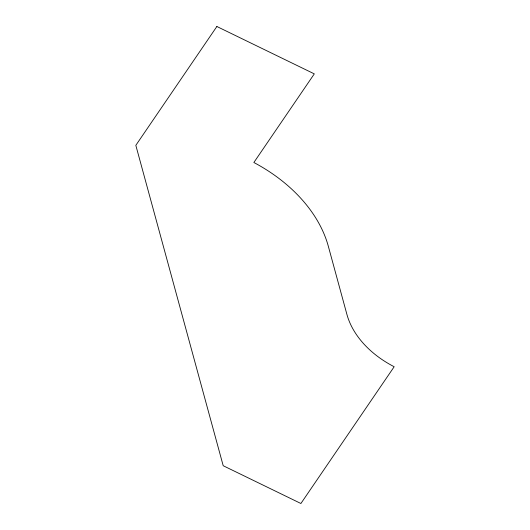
<?xml version="1.0" encoding="UTF-8"?>
<svg xmlns="http://www.w3.org/2000/svg" width="530" height="530" viewBox="0 0 530 530"><rect width="100%" height="100%" fill="white"/><g stroke="black" fill="none" stroke-linecap="round" stroke-linejoin="round"><path stroke-width="0.79" d="M216.869 26.5L135.826 145.339L223.203 465.724L300.901 503.5L394.174 366.733A91.2 65.601 16.5 0 1 346.898 314.369L328.355 246.37A148.201 106.603 16.5 0 0 253.863 162.498L314.303 73.875L216.869 26.5"/></g></svg>
